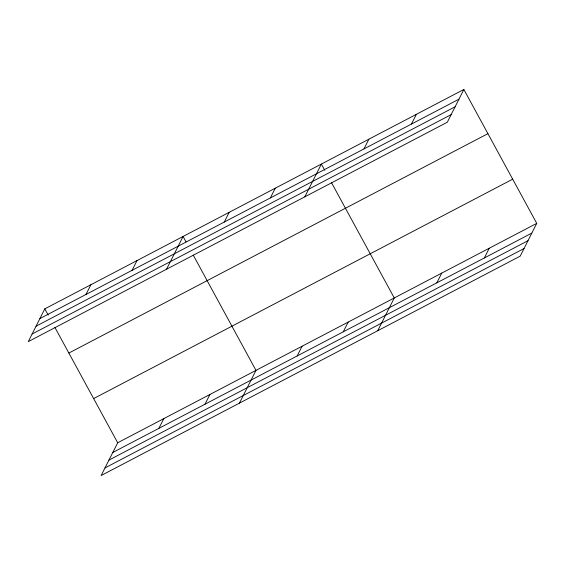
<?xml version="1.0" encoding="UTF-8"?>
<svg xmlns="http://www.w3.org/2000/svg" width="565" height="565" viewBox="0 0 565 565"><rect width="100%" height="100%" fill="white"/><g stroke="black" fill="none" stroke-linecap="round" stroke-linejoin="round"><path stroke-width="0.85" d="M463.858 89.468L44.805 308.864L28.25 341.634L447.303 122.231L463.858 89.468L536.75 223.366L520.196 256.136L101.142 475.532L117.697 442.769L536.75 223.366M85.986 294.457L90.894 284.732M132.083 270.324L136.991 260.599M166.541 269.23L183.088 236.467L186.04 241.891M224.277 222.052L229.185 212.327M270.367 197.92L275.282 188.194M158.878 428.362L163.793 418.637M304.825 196.825L321.379 164.062L324.755 170.263M204.975 404.229L209.883 394.497M363.959 148.92L368.874 139.195M239.433 403.135L255.98 370.365L193.216 255.069M411.454 124.053L416.363 114.328M297.169 355.957L302.077 346.232M343.266 331.825L348.174 322.099M377.717 330.73L394.271 297.967L331.507 182.665M436.851 282.825L441.766 273.1M484.346 257.958L489.255 248.233M39.889 318.589L458.942 99.193M36.047 326.196L455.1 106.792M32.092 334.028L451.145 114.624M68.859 353.054L487.913 133.651M93.642 398.579L512.695 179.183M112.781 452.494L531.835 233.091M108.939 460.101L528 240.697M104.984 467.933L524.038 248.529M44.805 308.864L48.18 315.065M54.932 327.474L117.697 442.769"/></g></svg>
